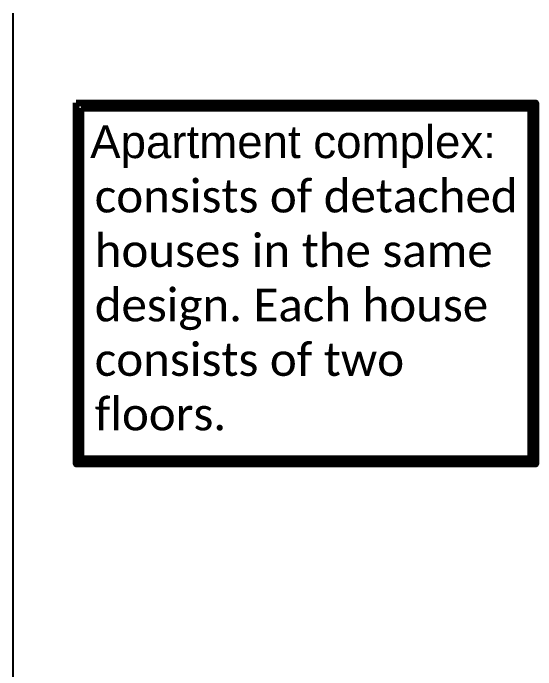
# Model space of a CAD drawing. Header units: inches. Extents: x -179 to 300, y 123 to 718.
# Drawn here: x 144.9 to 184.9, y 305.5 to 355.8 of the extents above; entities that cross this region are included whole.
import ezdxf

# ---------------------------------------------------------------- set-up
doc = ezdxf.new("R2010")
doc.units = ezdxf.units.IN
doc.header["$MEASUREMENT"] = 0
doc.styles.get("Standard").update_dxf_attribs({"font": 'arial.ttf'})

msp = doc.modelspace()

# ---------------------------------------------------------------- hatches: boundary and pattern name
at = {"lineweight": 100, "true_color": 0xf27172}
h = msp.add_hatch(color=11, dxfattribs=at)
h.dxf.hatch_style = 1
h.paths.add_polyline_path([(184.86384, 348.88233), (149.66942, 348.88233), (149.66942, 321.25524), (184.86384, 321.25524)])
h.paths.add_polyline_path([(150.06942, 321.65524), (150.06942, 348.48233), (184.46384, 348.48233), (184.46384, 321.65524)], flags=16)
h.paths.add_polyline_path([(150.12244, 343.29393), (182.43486, 343.29393), (182.43486, 348.44571), (150.12244, 348.44571)], flags=8)
h.paths.add_polyline_path([(150.18615, 321.21437), (184.27077, 321.21437), (184.27077, 344.68104), (150.18615, 344.68104)], flags=9)

# ---------------------------------------------------------------- linework, layer by layer
at = {"color": 240, "true_color": 0xed1f24}
msp.add_line((144.85777, 255.25711), (144.85777, 355.75205), dxfattribs=at)
msp.add_line((144.85777, 255.25711), (144.85777, 355.75205), dxfattribs=at)
at = {"color": 18, "lineweight": 100, "true_color": 0x000000}
for points in [[(149.66942, 348.88233), (184.86384, 348.88233), (184.86384, 321.25524), (149.66942, 321.25524)], [(150.06942, 348.48233), (184.46384, 348.48233), (184.46384, 321.65524), (150.06942, 321.65524)]]:
    msp.add_lwpolyline(points, close=True, dxfattribs=at)

# ---------------------------------------------------------------- texts
at = {"color": 1, "lineweight": 100, "insert": (150.75256, 347.15904), "char_height": 2.5, "width": 32.2896487, "attachment_point": 1}
msp.add_mtext('Apartment complex:\\P', dxfattribs=at)
at = {"lineweight": 0, "insert": (151.10538, 342.99835), "char_height": 2.5, "attachment_point": 1}
msp.add_mtext_dynamic_manual_height_columns('{\\fCalibri|b0|i0|c0|p34;consists of detached houses in the same design. Each house consists of two floors.}', width=32.3232473, gutter_width=1, heights=[20.13782], dxfattribs=at)

doc.saveas('drawing.dxf')
